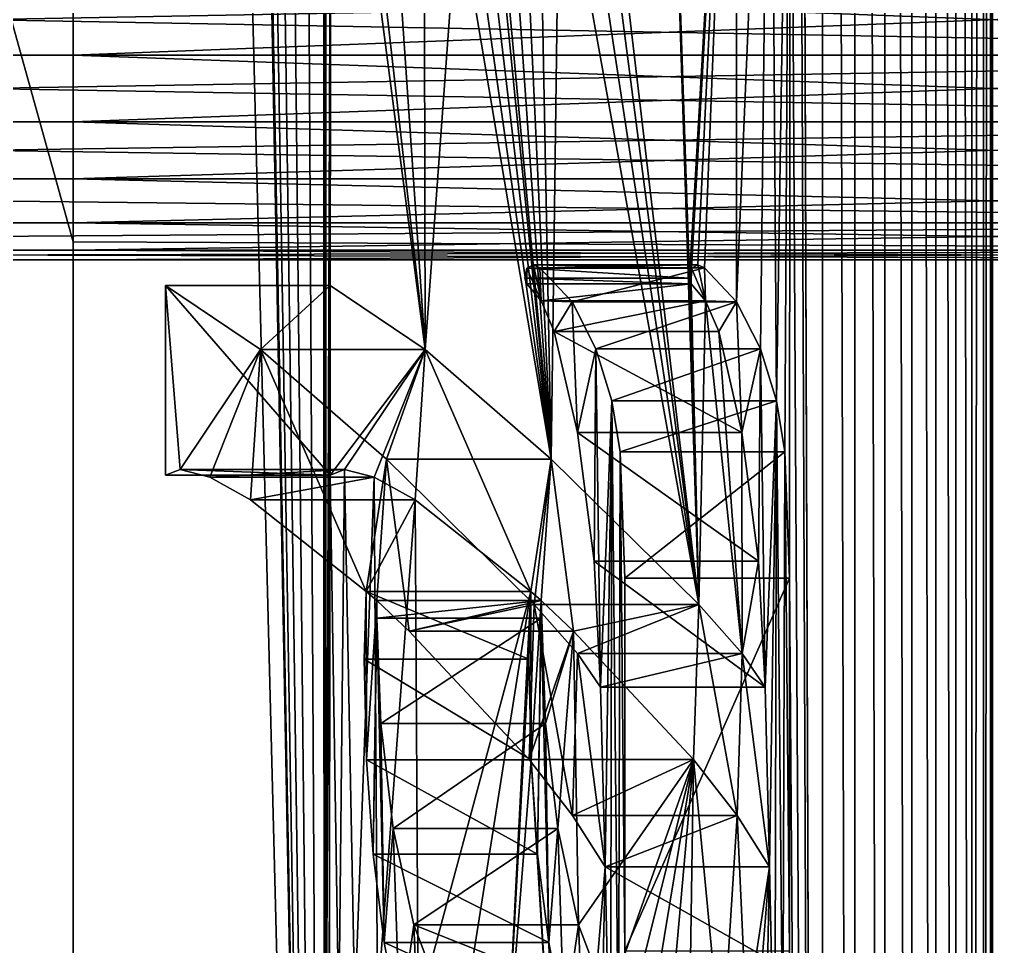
# Model space of a CAD drawing. Extents: x -32 to 32, y 0 to 66.2.
# Drawn here: x -10.29 to -5.01, y 22.89 to 27.93 of the extents above; entities that cross this region are included whole.
import ezdxf

# ---------------------------------------------------------------- set-up
doc = ezdxf.new("R2010")
doc.units = 0
doc.header["$MEASUREMENT"] = 0
doc.layers.add('STL2DXF', color=7, linetype='Continuous')

msp = doc.modelspace()

# ---------------------------------------------------------------- linework, layer by layer
at = {"layer": 'STL2DXF'}
for points in [[(-32, 0, 1), (0, 66.25, 1), (0, 0, 1)], [(0, 66.25, 1), (-32, 0, 1), (-32, 66.25, 1)], [(-21, 0, 20.125), (-10, 6.7224, 20.125), (-21, 66.25, 20.125)], [(-21, 66.25, 20.125), (-10, 6.7224, 20.125), (-10, 9.5276, 20.125)], [(-21, 66.25, 20.125), (-10, 9.5276, 20.125), (-10, 16.7224, 20.125)], [(-21, 66.25, 20.125), (-10, 16.7224, 20.125), (-10, 19.5276, 20.125)], [(-21, 66.25, 20.125), (-10, 19.5276, 20.125), (-10, 26.7224, 20.125)], [(-21, 66.25, 20.125), (-10, 26.7224, 20.125), (-10, 29.5276, 20.125)], [(-10, 0, 37.45), (-8.6315, 12.5972, 40.1869), (-10, 66.25, 37.45)], [(-10, 66.25, 37.45), (-8.6315, 12.5972, 40.1869), (-9.322, 49.4532, 38.8059)], [(-10, 66.25, 37.45), (-10, 48.125, 22.125), (-10, 0, 37.45)], [(-5.926, 66.0216, 45.598), (-6.0306, 30.8452, 45.3889), (-5.926, 0.2284, 45.598)], [(-5.926, 66.0216, 45.598), (-5.926, 0.2284, 45.598), (-5.75, 0.4019, 45.95)], [(-5.926, 66.0216, 45.598), (-5.75, 0.4019, 45.95), (-5.75, 65.8481, 45.95)], [(-5.75, 65.8481, 45.95), (-5.75, 0.4019, 45.95), (-5.5869, 0.6199, 46.2763)], [(-5.75, 65.8481, 45.95), (-5.5869, 0.6199, 46.2763), (-5.5869, 65.6301, 46.2763)], [(-5.5869, 65.6301, 46.2763), (-5.5869, 0.6199, 46.2763), (-5.4393, 0.8787, 46.5713)], [(-5.5869, 65.6301, 46.2763), (-5.4393, 0.8787, 46.5713), (-5.4393, 65.3713, 46.5713)], [(-5.4393, 65.3713, 46.5713), (-5.4393, 0.8787, 46.5713), (-5.31, 1.1737, 46.8301)], [(-5.4393, 65.3713, 46.5713), (-5.31, 1.1737, 46.8301), (-5.31, 65.0763, 46.8301)], [(-5.31, 65.0763, 46.8301), (-5.31, 1.1737, 46.8301), (-5.201, 1.5, 47.0481)], [(-5.31, 65.0763, 46.8301), (-5.201, 1.5, 47.0481), (-5.201, 64.75, 47.0481)], [(-5.201, 64.75, 47.0481), (-5.201, 1.5, 47.0481), (-5.1142, 1.8519, 47.2216)], [(-5.201, 64.75, 47.0481), (-5.1142, 1.8519, 47.2216), (-5.1142, 64.398, 47.2216)], [(-5.1142, 64.398, 47.2216), (-5.1142, 1.8519, 47.2216), (-5.0511, 64.0265, 47.3478)], [(-5.0511, 64.0265, 47.3478), (-5.1142, 1.8519, 47.2216), (-5.0511, 2.2235, 47.3478)], [(-5.0511, 64.0265, 47.3478), (-5.0511, 2.2235, 47.3478), (-5.0128, 63.6416, 47.4243)], [(-5.0128, 63.6416, 47.4243), (-5.0511, 2.2235, 47.3478), (-5.0128, 2.6084, 47.4243)], [(-5.0128, 63.6416, 47.4243), (-5.0128, 2.6084, 47.4243), (-5, 3, 47.45)], [(-5.0128, 63.6416, 47.4243), (-5, 3, 47.45), (-5, 63.25, 47.45)], [(-9.322, 49.4532, 38.8059), (-8.6315, 12.5972, 40.1869), (-9.2997, 49.0552, 38.8506)], [(-9.2997, 49.0552, 38.8506), (-8.6315, 12.5972, 40.1869), (-9.2326, 48.6612, 38.9848)], [(-9.2326, 48.6612, 38.9848), (-8.6315, 12.5972, 40.1869), (-9.1315, 48.3012, 39.1869)], [(-9.1315, 48.3012, 39.1869), (-8.6315, 12.5972, 40.1869), (-9.0001, 48.0052, 39.4499)], [(-10, 38.125, 22.125), (-10, 0, 37.45), (-10, 48.125, 22.125)], [(-9.0001, 48.0052, 39.4499), (-8.6315, 12.5972, 40.1869), (-8.8274, 47.7572, 39.7951)], [(-8.8274, 47.7572, 39.7951), (-8.6315, 12.5972, 40.1869), (-8.6387, 30.5732, 40.1726)], [(-10, 18.125, 22.125), (-10, 0, 37.45), (-10, 38.125, 22.125)], [(-10, 38.125, 22.125), (-10, 28.125, 22.125), (-10, 18.125, 22.125)], [(-7.179, 29.7012, 43.092), (-6.5985, 24.7512, 44.253), (-6.8159, 31.4832, 43.8183)], [(-6.6495, 26.5252, 44.151), (-6.3955, 30.9092, 44.659), (-6.8159, 31.4832, 43.8183)], [(-6.8159, 31.4832, 43.8183), (-6.5985, 24.7512, 44.253), (-6.6495, 26.5252, 44.151)], [(-6.3955, 30.9092, 44.659), (-6.6495, 26.5252, 44.151), (-6.6379, 26.5792, 44.1743)], [(-6.3955, 30.9092, 44.659), (-6.6379, 26.5792, 44.1743), (-6.603, 26.5972, 44.244)], [(-6.3955, 30.9092, 44.659), (-6.603, 26.5972, 44.244), (-6.5672, 26.5812, 44.3156)], [(-6.3955, 30.9092, 44.659), (-6.5672, 26.5812, 44.3156), (-6.3928, 26.3952, 44.6644)], [(-6.3955, 30.9092, 44.659), (-6.3928, 26.3952, 44.6644), (-6.2094, 30.7412, 45.0311)], [(-6.0306, 30.7892, 45.3889), (-5.926, 0.2284, 45.598), (-6.0306, 30.8452, 45.3889)], [(-6.0484, 30.7112, 45.3531), (-5.926, 0.2284, 45.598), (-6.0306, 30.7892, 45.3889)], [(-6.2094, 30.7412, 45.0311), (-6.3928, 26.3952, 44.6644), (-6.2631, 26.1412, 44.9238)], [(-6.2094, 30.7412, 45.0311), (-6.2631, 26.1412, 44.9238), (-6.1763, 25.8572, 45.0973)], [(-6.2094, 30.7412, 45.0311), (-6.1763, 25.8572, 45.0973), (-6.1021, 30.6852, 45.2458)], [(-6.1021, 30.6852, 45.2458), (-5.926, 0.2284, 45.598), (-6.0484, 30.7112, 45.3531)], [(-6.1021, 30.6852, 45.2458), (-6.1763, 25.8572, 45.0973), (-6.1307, 25.5812, 45.1885)], [(-6.1021, 30.6852, 45.2458), (-6.1307, 25.5812, 45.1885), (-6.1057, 24.8932, 45.2386)], [(-6.1057, 24.8932, 45.2386), (-5.926, 0.2284, 45.598), (-6.1021, 30.6852, 45.2458)], [(-8.6315, 12.5972, 40.1869), (-8.6284, 30.3177, 40.1932), (-8.6387, 30.5732, 40.1726)], [(-8.6284, 30.3177, 40.1932), (-8.6315, 12.5972, 40.1869), (-8.6244, 14.8692, 40.2012)], [(-8.6284, 30.3177, 40.1932), (-8.6244, 22.1412, 40.2012), (-8.5976, 30.0632, 40.2549)], [(-8.6244, 22.1412, 40.2012), (-8.6284, 30.3177, 40.1932), (-8.6244, 14.8692, 40.2012)], [(-8.5976, 30.0632, 40.2549), (-8.6244, 22.1412, 40.2012), (-8.6029, 26.4852, 40.2441)], [(-8.5976, 30.0632, 40.2549), (-8.6029, 26.4852, 40.2441), (-8.0859, 26.1372, 41.2781)], [(-8.5976, 30.0632, 40.2549), (-8.0859, 26.1372, 41.2781), (-8.4741, 29.5572, 40.5017)], [(-7.2005, 29.3772, 43.0491), (-6.5985, 24.7512, 44.253), (-7.179, 29.7012, 43.092)], [(-8.4741, 29.5572, 40.5017), (-8.0859, 26.1372, 41.2781), (-8.2917, 29.1492, 40.8667)], [(-10, 26.826, 19.875), (-10, 29.424, 19.875), (-10, 29.5276, 20.125)], [(-10, 26.826, 19.875), (-10, 29.5276, 20.125), (-10, 26.7224, 20.125)], [(-10, 27.0643, 19.5643), (-10, 29.1857, 19.5643), (-10, 29.424, 19.875)], [(-10, 27.0643, 19.5643), (-10, 29.424, 19.875), (-10, 26.826, 19.875)], [(-7.2649, 29.1252, 42.9203), (-6.5985, 24.7512, 44.253), (-7.2005, 29.3772, 43.0491)], [(-10, 27.375, 19.326), (-10, 28.875, 19.326), (-10, 29.1857, 19.5643)], [(-10, 27.375, 19.326), (-10, 29.1857, 19.5643), (-10, 27.0643, 19.5643)], [(-8.2917, 29.1492, 40.8667), (-8.0859, 26.1372, 41.2781), (-8.0913, 28.8212, 41.2674)], [(-7.3561, 28.9632, 42.7378), (-6.5985, 24.7512, 44.253), (-7.2649, 29.1252, 42.9203)], [(-7.6727, 28.4852, 42.1046), (-7.4008, 25.5412, 42.6484), (-7.6459, 29.0152, 42.1582)], [(-7.6459, 29.0152, 42.1582), (-7.4008, 25.5412, 42.6484), (-7.5605, 28.9357, 42.3291)], [(-7.4652, 28.9092, 42.5196), (-7.4008, 25.5412, 42.6484), (-7.3561, 28.9632, 42.7378)], [(-7.3561, 28.9632, 42.7378), (-7.4008, 25.5412, 42.6484), (-6.5985, 24.7512, 44.253)], [(-7.5605, 28.9357, 42.3291), (-7.4008, 25.5412, 42.6484), (-7.4652, 28.9092, 42.5196)], [(-10, 27.7368, 19.1761), (-10, 28.5132, 19.1761), (-10, 28.875, 19.326)], [(-10, 27.7368, 19.1761), (-10, 28.875, 19.326), (-10, 27.375, 19.326)], [(-8.0913, 28.8212, 41.2674), (-8.0859, 26.1372, 41.2781), (-7.9088, 28.5652, 41.6323)], [(-7.9088, 28.5652, 41.6323), (-8.0859, 26.1372, 41.2781), (-7.4008, 25.5412, 42.6484)], [(-7.9088, 28.5652, 41.6323), (-7.4008, 25.5412, 42.6484), (-7.8194, 28.4692, 41.8112)], [(-10, 28.5132, 19.1761), (-10, 27.7368, 19.1761), (-10, 28.125, 19.125)], [(-7.8194, 28.4692, 41.8112), (-7.4008, 25.5412, 42.6484), (-7.7443, 28.4372, 41.9614)], [(-7.7443, 28.4372, 41.9614), (-7.4008, 25.5412, 42.6484), (-7.6906, 28.4492, 42.0688)], [(-7.6906, 28.4492, 42.0688), (-7.4008, 25.5412, 42.6484), (-7.6727, 28.4852, 42.1046)], [(-21, 28.125, 12.125), (0, 27.7368, 12.0739), (-21, 27.7368, 12.0739)], [(0, 27.7368, 12.0739), (-21, 28.125, 12.125), (0, 28.125, 12.125)], [(0, 28.125, 9.125), (-21, 27.7368, 9.1761), (0, 27.7368, 9.1761)], [(-21, 27.7368, 9.1761), (0, 28.125, 9.125), (-21, 28.125, 9.125)], [(0, 28.125, 19.125), (-10, 27.7368, 19.1761), (0, 27.7368, 19.1761)], [(-10, 27.7368, 19.1761), (0, 28.125, 19.125), (-10, 28.125, 19.125)], [(-10, 28.125, 22.125), (0, 27.7368, 22.0739), (-10, 27.7368, 22.0739)], [(0, 27.7368, 22.0739), (-10, 28.125, 22.125), (0, 28.125, 22.125)], [(-10, 27.7368, 22.0739), (-10, 18.5132, 22.0739), (-10, 28.125, 22.125)], [(-10, 28.125, 22.125), (-10, 18.5132, 22.0739), (-10, 18.125, 22.125)], [(-21, 27.7368, 12.0739), (0, 27.375, 11.924), (-21, 27.375, 11.924)], [(0, 27.375, 11.924), (-21, 27.7368, 12.0739), (0, 27.7368, 12.0739)], [(0, 27.7368, 9.1761), (-21, 27.375, 9.326), (0, 27.375, 9.326)], [(-21, 27.375, 9.326), (0, 27.7368, 9.1761), (-21, 27.7368, 9.1761)], [(0, 27.7368, 19.1761), (-10, 27.375, 19.326), (0, 27.375, 19.326)], [(-10, 27.375, 19.326), (0, 27.7368, 19.1761), (-10, 27.7368, 19.1761)], [(-10, 27.7368, 22.0739), (0, 27.375, 21.924), (-10, 27.375, 21.924)], [(0, 27.375, 21.924), (-10, 27.7368, 22.0739), (0, 27.7368, 22.0739)], [(-10, 27.375, 21.924), (-10, 18.875, 21.924), (-10, 27.7368, 22.0739)], [(-10, 27.7368, 22.0739), (-10, 18.875, 21.924), (-10, 18.5132, 22.0739)], [(-21, 27.375, 11.924), (0, 27.0643, 11.6857), (-21, 27.0643, 11.6857)], [(0, 27.0643, 11.6857), (-21, 27.375, 11.924), (0, 27.375, 11.924)], [(0, 27.375, 9.326), (-21, 27.0643, 9.5643), (0, 27.0643, 9.5643)], [(-21, 27.0643, 9.5643), (0, 27.375, 9.326), (-21, 27.375, 9.326)], [(0, 27.375, 19.326), (-10, 27.0643, 19.5643), (0, 27.0643, 19.5643)], [(-10, 27.0643, 19.5643), (0, 27.375, 19.326), (-10, 27.375, 19.326)], [(-10, 27.375, 21.924), (0, 27.0643, 21.6857), (-10, 27.0643, 21.6857)], [(0, 27.0643, 21.6857), (-10, 27.375, 21.924), (0, 27.375, 21.924)], [(-10, 27.0643, 21.6857), (-10, 19.1857, 21.6857), (-10, 27.375, 21.924)], [(-10, 27.375, 21.924), (-10, 19.1857, 21.6857), (-10, 18.875, 21.924)], [(0, 26.826, 11.375), (-21, 27.0643, 11.6857), (0, 27.0643, 11.6857)], [(-21, 27.0643, 11.6857), (0, 26.826, 11.375), (-21, 26.826, 11.375)], [(-21, 27.0643, 9.5643), (0, 26.826, 9.875), (0, 27.0643, 9.5643)], [(0, 26.826, 9.875), (-21, 27.0643, 9.5643), (-21, 26.826, 9.875)], [(-10, 27.0643, 19.5643), (0, 26.826, 19.875), (0, 27.0643, 19.5643)], [(0, 26.826, 19.875), (-10, 27.0643, 19.5643), (-10, 26.826, 19.875)], [(-10, 26.826, 21.375), (0, 27.0643, 21.6857), (0, 26.826, 21.375)], [(0, 27.0643, 21.6857), (-10, 26.826, 21.375), (-10, 27.0643, 21.6857)], [(-10, 26.826, 21.375), (-10, 19.424, 21.375), (-10, 27.0643, 21.6857)], [(-10, 27.0643, 21.6857), (-10, 19.424, 21.375), (-10, 19.1857, 21.6857)], [(-21, 26.6761, 11.0132), (0, 26.826, 11.375), (0, 26.6761, 11.0132)], [(0, 26.826, 11.375), (-21, 26.6761, 11.0132), (-21, 26.826, 11.375)], [(0, 26.826, 9.875), (-21, 26.6761, 10.2368), (0, 26.6761, 10.2368)], [(-21, 26.6761, 10.2368), (0, 26.826, 9.875), (-21, 26.826, 9.875)], [(-10, 26.826, 19.875), (0, 26.6761, 20.2368), (0, 26.826, 19.875)], [(0, 26.6761, 20.2368), (-10, 26.826, 19.875), (-10, 26.7224, 20.125)], [(-10, 26.6761, 21.0132), (0, 26.826, 21.375), (0, 26.6761, 21.0132)], [(0, 26.826, 21.375), (-10, 26.6761, 21.0132), (-10, 26.826, 21.375)], [(-10, 26.6761, 21.0132), (-10, 19.5739, 21.0132), (-10, 26.826, 21.375)], [(-10, 26.826, 21.375), (-10, 19.5739, 21.0132), (-10, 19.424, 21.375)], [(-10, 26.6761, 20.2368), (0, 26.6761, 20.2368), (-10, 26.7224, 20.125)], [(-10, 19.5739, 20.2368), (-10, 26.7224, 20.125), (-10, 19.5276, 20.125)], [(-10, 26.7224, 20.125), (-10, 19.5739, 20.2368), (-10, 26.6761, 20.2368)], [(-21, 26.625, 10.625), (0, 26.6761, 11.0132), (0, 26.625, 10.625)], [(0, 26.6761, 11.0132), (-21, 26.625, 10.625), (-21, 26.6761, 11.0132)], [(-21, 26.6761, 10.2368), (0, 26.625, 10.625), (0, 26.6761, 10.2368)], [(0, 26.625, 10.625), (-21, 26.6761, 10.2368), (-21, 26.625, 10.625)], [(-10, 26.625, 20.625), (0, 26.6761, 21.0132), (0, 26.625, 20.625)], [(0, 26.6761, 21.0132), (-10, 26.625, 20.625), (-10, 26.6761, 21.0132)], [(-10, 26.6761, 20.2368), (0, 26.625, 20.625), (0, 26.6761, 20.2368)], [(0, 26.625, 20.625), (-10, 26.6761, 20.2368), (-10, 26.625, 20.625)], [(-10, 26.6761, 20.2368), (-10, 19.5739, 20.2368), (-10, 26.625, 20.625)], [(-10, 26.625, 20.625), (-10, 19.625, 20.625), (-10, 26.6761, 21.0132)], [(-10, 26.6761, 21.0132), (-10, 19.625, 20.625), (-10, 19.5739, 21.0132)], [(-10, 26.625, 20.625), (-10, 19.5739, 20.2368), (-10, 19.625, 20.625)], [(-7.5323, 26.5792, 44.6215), (-7.4556, 26.4007, 44.7749), (-7.4974, 26.5972, 44.6912)], [(-7.4974, 26.5972, 44.6912), (-6.6379, 26.5792, 44.1743), (-7.5323, 26.5792, 44.6215)], [(-7.4974, 26.5972, 44.6912), (-7.4556, 26.4007, 44.7749), (-7.4616, 26.5812, 44.7628)], [(-6.6379, 26.5792, 44.1743), (-7.4974, 26.5972, 44.6912), (-6.603, 26.5972, 44.244)], [(-7.4616, 26.5812, 44.7628), (-6.603, 26.5972, 44.244), (-7.4974, 26.5972, 44.6912)], [(-6.603, 26.5972, 44.244), (-7.4616, 26.5812, 44.7628), (-6.5672, 26.5812, 44.3156)], [(-6.6379, 26.5792, 44.1743), (-6.5612, 26.4007, 44.3277), (-6.603, 26.5972, 44.244)], [(-6.603, 26.5972, 44.244), (-6.5612, 26.4007, 44.3277), (-6.5672, 26.5812, 44.3156)], [(-7.5332, 26.4932, 44.6197), (-7.5323, 26.5792, 44.6215), (-7.5439, 26.5252, 44.5982)], [(-7.5323, 26.5792, 44.6215), (-6.6495, 26.5252, 44.151), (-7.5439, 26.5252, 44.5982)], [(-7.5323, 26.5792, 44.6215), (-7.5332, 26.4932, 44.6197), (-7.4556, 26.4007, 44.7749)], [(-6.6495, 26.5252, 44.151), (-7.5323, 26.5792, 44.6215), (-6.6379, 26.5792, 44.1743)], [(-7.4616, 26.5812, 44.7628), (-7.4556, 26.4007, 44.7749), (-7.2872, 26.3952, 45.1116)], [(-7.2872, 26.3952, 45.1116), (-6.5672, 26.5812, 44.3156), (-7.4616, 26.5812, 44.7628)], [(-6.5672, 26.5812, 44.3156), (-7.2872, 26.3952, 45.1116), (-6.3928, 26.3952, 44.6644)], [(-6.6388, 26.4932, 44.1725), (-6.6379, 26.5792, 44.1743), (-6.6495, 26.5252, 44.151)], [(-6.6379, 26.5792, 44.1743), (-6.6388, 26.4932, 44.1725), (-6.5612, 26.4007, 44.3277)], [(-6.5672, 26.5812, 44.3156), (-6.5612, 26.4007, 44.3277), (-6.3928, 26.3952, 44.6644)], [(-9.4186, 25.4852, 40.8488), (-9.4974, 26.4852, 40.6914), (-9.4974, 25.4532, 40.6914)], [(-9.4974, 26.4852, 40.6914), (-9.4186, 25.4852, 40.8488), (-8.9804, 26.1372, 41.7253)], [(-9.4974, 26.4852, 40.6914), (-8.6029, 25.4532, 40.2441), (-9.4974, 25.4532, 40.6914)], [(-8.6029, 25.4532, 40.2441), (-9.4974, 26.4852, 40.6914), (-8.6029, 26.4852, 40.2441)], [(-8.9804, 26.1372, 41.7253), (-8.6029, 26.4852, 40.2441), (-9.4974, 26.4852, 40.6914)], [(-8.6029, 26.4852, 40.2441), (-8.9804, 26.1372, 41.7253), (-8.0859, 26.1372, 41.2781)], [(-8.6029, 26.4852, 40.2441), (-8.6244, 22.1412, 40.2012), (-8.6069, 22.3372, 40.2361)], [(-8.6069, 22.3372, 40.2361), (-8.6029, 25.4532, 40.2441), (-8.6029, 26.4852, 40.2441)], [(-8.6029, 25.4532, 40.2441), (-8.0859, 26.1372, 41.2781), (-8.6029, 26.4852, 40.2441)], [(-7.5439, 26.5252, 44.5982), (-6.6388, 26.4932, 44.1725), (-7.5332, 26.4932, 44.6197)], [(-6.6388, 26.4932, 44.1725), (-7.5439, 26.5252, 44.5982), (-6.6495, 26.5252, 44.151)], [(-6.6388, 26.4932, 44.1725), (-7.4556, 26.4007, 44.7749), (-7.5332, 26.4932, 44.6197)], [(-7.4556, 26.4007, 44.7749), (-6.6388, 26.4932, 44.1725), (-6.5612, 26.4007, 44.3277)], [(-6.6495, 26.5252, 44.151), (-6.5985, 24.7512, 44.253), (-6.6388, 26.4932, 44.1725)], [(-6.6388, 26.4932, 44.1725), (-6.5985, 24.7512, 44.253), (-6.5612, 26.4007, 44.3277)], [(-7.2872, 26.3952, 45.1116), (-7.4556, 26.4007, 44.7749), (-7.3838, 26.2352, 44.9184)], [(-6.5612, 26.4007, 44.3277), (-7.3838, 26.2352, 44.9184), (-7.4556, 26.4007, 44.7749)], [(-7.3838, 26.2352, 44.9184), (-6.5612, 26.4007, 44.3277), (-6.4894, 26.2352, 44.4712)], [(-7.2872, 26.3952, 45.1116), (-7.3838, 26.2352, 44.9184), (-7.2577, 25.6852, 45.1707)], [(-7.2872, 26.3952, 45.1116), (-7.2577, 25.6852, 45.1707), (-7.1575, 26.1412, 45.371)], [(-7.1575, 26.1412, 45.371), (-6.3928, 26.3952, 44.6644), (-7.2872, 26.3952, 45.1116)], [(-6.3928, 26.3952, 44.6644), (-7.1575, 26.1412, 45.371), (-6.2631, 26.1412, 44.9238)], [(-6.5612, 26.4007, 44.3277), (-6.5985, 24.7512, 44.253), (-6.3631, 24.4837, 44.7239)], [(-6.5612, 26.4007, 44.3277), (-6.3631, 24.4837, 44.7239), (-6.4894, 26.2352, 44.4712)], [(-6.3928, 26.3952, 44.6644), (-6.5612, 26.4007, 44.3277), (-6.4894, 26.2352, 44.4712)], [(-6.3928, 26.3952, 44.6644), (-6.4894, 26.2352, 44.4712), (-6.3633, 25.6852, 44.7234)], [(-6.3928, 26.3952, 44.6644), (-6.3633, 25.6852, 44.7234), (-6.2631, 26.1412, 44.9238)], [(-7.3838, 26.2352, 44.9184), (-6.3633, 25.6852, 44.7234), (-7.2577, 25.6852, 45.1707)], [(-6.3633, 25.6852, 44.7234), (-7.3838, 26.2352, 44.9184), (-6.4894, 26.2352, 44.4712)], [(-6.4894, 26.2352, 44.4712), (-6.3631, 24.4837, 44.7239), (-6.3633, 25.6852, 44.7234)], [(-8.9804, 26.1372, 41.7253), (-9.4186, 25.4852, 40.8488), (-9.2574, 25.4437, 41.1712)], [(-8.9804, 26.1372, 41.7253), (-9.2574, 25.4437, 41.1712), (-9.0349, 25.3192, 41.6162)], [(-8.9804, 26.1372, 41.7253), (-9.0349, 25.3192, 41.6162), (-8.4062, 24.8212, 42.8738)], [(-8.9804, 26.1372, 41.7253), (-8.4062, 24.8212, 42.8738), (-8.2952, 25.5412, 43.0956)], [(-8.2952, 25.5412, 43.0956), (-8.0859, 26.1372, 41.2781), (-8.9804, 26.1372, 41.7253)], [(-8.0859, 26.1372, 41.2781), (-8.6029, 25.4532, 40.2441), (-8.5242, 25.4852, 40.4016)], [(-8.0859, 26.1372, 41.2781), (-8.5242, 25.4852, 40.4016), (-8.363, 25.4437, 40.724)], [(-8.0859, 26.1372, 41.2781), (-8.363, 25.4437, 40.724), (-8.1405, 25.3192, 41.169)], [(-8.0859, 26.1372, 41.2781), (-8.2952, 25.5412, 43.0956), (-7.4008, 25.5412, 42.6484)], [(-8.0859, 26.1372, 41.2781), (-8.1405, 25.3192, 41.169), (-7.5117, 24.8212, 42.4266)], [(-8.0859, 26.1372, 41.2781), (-7.5117, 24.8212, 42.4266), (-7.4008, 25.5412, 42.6484)], [(-7.1575, 26.1412, 45.371), (-7.2577, 25.6852, 45.1707), (-7.1674, 24.9872, 45.3513)], [(-7.1575, 26.1412, 45.371), (-7.1674, 24.9872, 45.3513), (-7.1325, 24.3012, 45.4211)], [(-7.1575, 26.1412, 45.371), (-7.1325, 24.3012, 45.4211), (-7.0708, 25.8572, 45.5445)], [(-7.0708, 25.8572, 45.5445), (-6.2631, 26.1412, 44.9238), (-7.1575, 26.1412, 45.371)], [(-6.2631, 26.1412, 44.9238), (-7.0708, 25.8572, 45.5445), (-6.1763, 25.8572, 45.0973)], [(-6.2631, 26.1412, 44.9238), (-6.3633, 25.6852, 44.7234), (-6.2729, 24.9872, 44.9041)], [(-6.2631, 26.1412, 44.9238), (-6.2729, 24.9872, 44.9041), (-6.2381, 24.3012, 44.9739)], [(-6.2631, 26.1412, 44.9238), (-6.2381, 24.3012, 44.9739), (-6.1763, 25.8572, 45.0973)], [(-7.0708, 25.8572, 45.5445), (-7.1325, 24.3012, 45.4211), (-7.1074, 23.3252, 45.4712)], [(-7.0708, 25.8572, 45.5445), (-7.1074, 23.3252, 45.4712), (-7.0786, 21.9797, 45.5289)], [(-7.0708, 25.8572, 45.5445), (-7.0786, 21.9797, 45.5289), (-7.035, 22.2312, 45.6161)], [(-7.0708, 25.8572, 45.5445), (-7.035, 22.2312, 45.6161), (-7.0252, 25.5812, 45.6358)], [(-7.0252, 25.5812, 45.6358), (-6.1763, 25.8572, 45.0973), (-7.0708, 25.8572, 45.5445)], [(-6.1763, 25.8572, 45.0973), (-7.0252, 25.5812, 45.6358), (-6.1307, 25.5812, 45.1885)], [(-6.1763, 25.8572, 45.0973), (-6.2381, 24.3012, 44.9739), (-6.213, 23.3252, 45.024)], [(-6.1763, 25.8572, 45.0973), (-6.213, 23.3252, 45.024), (-6.1842, 21.9797, 45.0817)], [(-6.1763, 25.8572, 45.0973), (-6.1842, 21.9797, 45.0817), (-6.1406, 22.2312, 45.1689)], [(-6.1763, 25.8572, 45.0973), (-6.1406, 22.2312, 45.1689), (-6.1307, 25.5812, 45.1885)], [(-7.2577, 25.6852, 45.1707), (-6.2729, 24.9872, 44.9041), (-7.1674, 24.9872, 45.3513)], [(-6.2729, 24.9872, 44.9041), (-7.2577, 25.6852, 45.1707), (-6.3633, 25.6852, 44.7234)], [(-6.3633, 25.6852, 44.7234), (-6.3631, 24.4837, 44.7239), (-6.2729, 24.9872, 44.9041)], [(-7.0252, 25.5812, 45.6358), (-7.035, 22.2312, 45.6161), (-7.0001, 22.8692, 45.6858)], [(-7.0252, 25.5812, 45.6358), (-7.0001, 22.8692, 45.6858), (-7.0001, 24.8932, 45.6858)], [(-7.0001, 24.8932, 45.6858), (-6.1307, 25.5812, 45.1885), (-7.0252, 25.5812, 45.6358)], [(-6.1307, 25.5812, 45.1885), (-7.0001, 24.8932, 45.6858), (-6.1057, 24.8932, 45.2386)], [(-6.1307, 25.5812, 45.1885), (-6.1406, 22.2312, 45.1689), (-6.1057, 22.8692, 45.2386)], [(-6.1307, 25.5812, 45.1885), (-6.1057, 22.8692, 45.2386), (-6.1057, 24.8932, 45.2386)], [(-8.2952, 25.5412, 43.0956), (-8.4062, 24.8212, 42.8738), (-8.3489, 24.7732, 42.9883)], [(-8.2952, 25.5412, 43.0956), (-8.3489, 24.7732, 42.9883), (-8.1736, 24.6052, 43.3389)], [(-8.2952, 25.5412, 43.0956), (-8.1736, 24.6052, 43.3389), (-7.4929, 24.7512, 44.7002)], [(-7.4929, 24.7512, 44.7002), (-7.4008, 25.5412, 42.6484), (-8.2952, 25.5412, 43.0956)], [(-7.4008, 25.5412, 42.6484), (-7.5117, 24.8212, 42.4266), (-7.4545, 24.7732, 42.541)], [(-7.4008, 25.5412, 42.6484), (-7.4929, 24.7512, 44.7002), (-6.5985, 24.7512, 44.253)], [(-7.4008, 25.5412, 42.6484), (-7.4545, 24.7732, 42.541), (-7.2792, 24.6052, 42.8917)], [(-7.4008, 25.5412, 42.6484), (-7.2792, 24.6052, 42.8917), (-6.5985, 24.7512, 44.253)], [(-8.6029, 25.4532, 40.2441), (-9.4186, 25.4852, 40.8488), (-9.4974, 25.4532, 40.6914)], [(-8.5242, 25.4852, 40.4016), (-9.2574, 25.4437, 41.1712), (-9.4186, 25.4852, 40.8488)], [(-9.4186, 25.4852, 40.8488), (-8.6029, 25.4532, 40.2441), (-8.5242, 25.4852, 40.4016)], [(-9.2574, 25.4437, 41.1712), (-8.5242, 25.4852, 40.4016), (-8.363, 25.4437, 40.724)], [(-8.6029, 25.4532, 40.2441), (-8.5546, 22.4772, 40.3407), (-8.5242, 25.4852, 40.4016)], [(-8.5242, 25.4852, 40.4016), (-8.5546, 22.4772, 40.3407), (-8.4674, 22.5612, 40.5152)], [(-8.5242, 25.4852, 40.4016), (-8.4674, 22.5612, 40.5152), (-8.363, 25.4437, 40.724)], [(-8.363, 25.4437, 40.724), (-9.0349, 25.3192, 41.6162), (-9.2574, 25.4437, 41.1712)], [(-9.0349, 25.3192, 41.6162), (-8.363, 25.4437, 40.724), (-8.1405, 25.3192, 41.169)], [(-8.6029, 25.4532, 40.2441), (-8.6069, 22.3372, 40.2361), (-8.5546, 22.4772, 40.3407)], [(-8.363, 25.4437, 40.724), (-8.4674, 22.5612, 40.5152), (-8.3453, 22.5892, 40.7593)], [(-8.363, 25.4437, 40.724), (-8.3453, 22.5892, 40.7593), (-8.1405, 25.3192, 41.169)], [(-8.1405, 25.3192, 41.169), (-8.4062, 24.8212, 42.8738), (-9.0349, 25.3192, 41.6162)], [(-8.4062, 24.8212, 42.8738), (-8.1405, 25.3192, 41.169), (-7.5117, 24.8212, 42.4266)], [(-8.1405, 25.3192, 41.169), (-8.3453, 22.5892, 40.7593), (-8.1231, 22.5477, 41.2039)], [(-8.1405, 25.3192, 41.169), (-8.1231, 22.5477, 41.2039), (-7.5117, 24.8212, 42.4266)], [(-7.1674, 24.9872, 45.3513), (-6.2381, 24.3012, 44.9739), (-7.1325, 24.3012, 45.4211)], [(-6.2381, 24.3012, 44.9739), (-7.1674, 24.9872, 45.3513), (-6.2729, 24.9872, 44.9041)], [(-6.2729, 24.9872, 44.9041), (-6.3631, 24.4837, 44.7239), (-6.2381, 24.3012, 44.9739)], [(-6.1057, 24.8932, 45.2386), (-7.0001, 22.8692, 45.6858), (-6.1057, 22.8692, 45.2386)], [(-7.0001, 22.8692, 45.6858), (-6.1057, 24.8932, 45.2386), (-7.0001, 24.8932, 45.6858)], [(-6.1057, 22.8692, 45.2386), (-5.926, 0.2284, 45.598), (-6.1057, 24.8932, 45.2386)], [(-8.4048, 23.9062, 42.8764), (-8.4062, 24.8212, 42.8738), (-8.4169, 24.4532, 42.8523)], [(-8.4062, 24.8212, 42.8738), (-7.5225, 24.4532, 42.4051), (-8.4169, 24.4532, 42.8523)], [(-8.3489, 24.7732, 42.9883), (-8.4062, 24.8212, 42.8738), (-8.4048, 23.9062, 42.8764)], [(-7.5225, 24.4532, 42.4051), (-8.4062, 24.8212, 42.8738), (-7.5117, 24.8212, 42.4266)], [(-7.5117, 24.8212, 42.4266), (-8.1231, 22.5477, 41.2039), (-7.8892, 22.4232, 41.6717)], [(-7.5117, 24.8212, 42.4266), (-7.8892, 22.4232, 41.6717), (-7.6437, 22.2157, 42.1627)], [(-7.5117, 24.8212, 42.4266), (-7.6437, 22.2157, 42.1627), (-7.5225, 24.4532, 42.4051)], [(-7.5104, 23.9062, 42.4292), (-7.5117, 24.8212, 42.4266), (-7.5225, 24.4532, 42.4051)], [(-7.4545, 24.7732, 42.541), (-7.5117, 24.8212, 42.4266), (-7.5104, 23.9062, 42.4292)], [(-8.3489, 24.7732, 42.9883), (-8.4048, 23.9062, 42.8764), (-8.3686, 23.3932, 42.9489)], [(-8.3489, 24.7732, 42.9883), (-8.3686, 23.3932, 42.9489), (-8.3489, 24.6772, 42.9883)], [(-7.4545, 24.7732, 42.541), (-8.3489, 24.6772, 42.9883), (-7.4545, 24.6772, 42.541)], [(-8.3489, 24.6772, 42.9883), (-7.4545, 24.7732, 42.541), (-8.3489, 24.7732, 42.9883)], [(-7.4545, 24.7732, 42.541), (-8.1736, 24.6052, 43.3389), (-8.3489, 24.7732, 42.9883)], [(-8.1736, 24.6052, 43.3389), (-7.4545, 24.7732, 42.541), (-7.2792, 24.6052, 42.8917)], [(-7.4929, 24.7512, 44.7002), (-8.1736, 24.6052, 43.3389), (-7.5207, 23.9092, 44.6447)], [(-7.4929, 24.7512, 44.7002), (-7.5207, 23.9092, 44.6447), (-7.2841, 23.6032, 45.1179)], [(-7.4545, 24.7732, 42.541), (-7.5104, 23.9062, 42.4292), (-7.4742, 23.3932, 42.5017)], [(-7.4929, 24.7512, 44.7002), (-7.2841, 23.6032, 45.1179), (-7.2575, 24.4837, 45.1711)], [(-7.2575, 24.4837, 45.1711), (-6.5985, 24.7512, 44.253), (-7.4929, 24.7512, 44.7002)], [(-7.4545, 24.7732, 42.541), (-7.4742, 23.3932, 42.5017), (-7.4545, 24.6772, 42.541)], [(-7.4321, 24.1032, 42.5858), (-7.4545, 24.7732, 42.541), (-7.4545, 24.6772, 42.541)], [(-7.4545, 24.7732, 42.541), (-7.4321, 24.1032, 42.5858), (-7.2792, 24.6052, 42.8917)], [(-6.5985, 24.7512, 44.253), (-7.2792, 24.6052, 42.8917), (-6.6262, 23.9092, 44.1975)], [(-6.5985, 24.7512, 44.253), (-7.2575, 24.4837, 45.1711), (-6.3631, 24.4837, 44.7239)], [(-6.5985, 24.7512, 44.253), (-6.6262, 23.9092, 44.1975), (-6.3897, 23.6032, 44.6707)], [(-6.5985, 24.7512, 44.253), (-6.3897, 23.6032, 44.6707), (-6.3631, 24.4837, 44.7239)], [(-8.3082, 22.9142, 43.0696), (-8.3489, 24.6772, 42.9883), (-8.3686, 23.3932, 42.9489)], [(-8.3489, 24.6772, 42.9883), (-8.3082, 22.9142, 43.0696), (-8.3265, 24.1032, 43.033)], [(-8.3265, 24.1032, 43.033), (-7.4545, 24.6772, 42.541), (-8.3489, 24.6772, 42.9883)], [(-7.4545, 24.6772, 42.541), (-8.3265, 24.1032, 43.033), (-7.4321, 24.1032, 42.5858)], [(-7.4138, 22.9142, 42.6224), (-7.4545, 24.6772, 42.541), (-7.4742, 23.3932, 42.5017)], [(-7.4545, 24.6772, 42.541), (-7.4138, 22.9142, 42.6224), (-7.4321, 24.1032, 42.5858)], [(-7.2792, 24.6052, 42.8917), (-7.5207, 23.9092, 44.6447), (-8.1736, 24.6052, 43.3389)], [(-7.5207, 23.9092, 44.6447), (-7.2792, 24.6052, 42.8917), (-6.6262, 23.9092, 44.1975)], [(-7.2792, 24.6052, 42.8917), (-7.4321, 24.1032, 42.5858), (-7.365, 23.5332, 42.7199)], [(-7.2792, 24.6052, 42.8917), (-7.365, 23.5332, 42.7199), (-7.2523, 23.0092, 42.9453)], [(-7.2792, 24.6052, 42.8917), (-7.2523, 23.0092, 42.9453), (-6.6262, 23.9092, 44.1975)], [(-7.2575, 24.4837, 45.1711), (-7.2841, 23.6032, 45.1179), (-7.1074, 23.3252, 45.4712)], [(-7.2575, 24.4837, 45.1711), (-7.1074, 23.3252, 45.4712), (-7.1325, 24.3012, 45.4211)], [(-7.1325, 24.3012, 45.4211), (-6.3631, 24.4837, 44.7239), (-7.2575, 24.4837, 45.1711)], [(-6.3631, 24.4837, 44.7239), (-7.1325, 24.3012, 45.4211), (-6.2381, 24.3012, 44.9739)], [(-6.3631, 24.4837, 44.7239), (-6.3897, 23.6032, 44.6707), (-6.213, 23.3252, 45.024)], [(-6.3631, 24.4837, 44.7239), (-6.213, 23.3252, 45.024), (-6.2381, 24.3012, 44.9739)], [(-8.4169, 24.4532, 42.8523), (-7.5104, 23.9062, 42.4292), (-8.4048, 23.9062, 42.8764)], [(-7.5104, 23.9062, 42.4292), (-8.4169, 24.4532, 42.8523), (-7.5225, 24.4532, 42.4051)], [(-7.6437, 22.2157, 42.1627), (-7.5104, 23.9062, 42.4292), (-7.5225, 24.4532, 42.4051)], [(-8.3265, 24.1032, 43.033), (-8.3082, 22.9142, 43.0696), (-8.2595, 23.5332, 43.1671)], [(-8.2595, 23.5332, 43.1671), (-7.4321, 24.1032, 42.5858), (-8.3265, 24.1032, 43.033)], [(-7.4321, 24.1032, 42.5858), (-8.2595, 23.5332, 43.1671), (-7.365, 23.5332, 42.7199)], [(-7.4321, 24.1032, 42.5858), (-7.4138, 22.9142, 42.6224), (-7.365, 23.5332, 42.7199)], [(-8.4048, 23.9062, 42.8764), (-7.4742, 23.3932, 42.5017), (-8.3686, 23.3932, 42.9489)], [(-7.4742, 23.3932, 42.5017), (-8.4048, 23.9062, 42.8764), (-7.5104, 23.9062, 42.4292)], [(-7.5104, 23.9062, 42.4292), (-7.6437, 22.2157, 42.1627), (-7.3865, 21.9252, 42.677)], [(-6.6262, 23.9092, 44.1975), (-7.2841, 23.6032, 45.1179), (-7.5207, 23.9092, 44.6447)], [(-7.5104, 23.9062, 42.4292), (-7.3865, 21.9252, 42.677), (-7.4742, 23.3932, 42.5017)], [(-7.2841, 23.6032, 45.1179), (-6.6262, 23.9092, 44.1975), (-6.3897, 23.6032, 44.6707)], [(-6.6262, 23.9092, 44.1975), (-7.2523, 23.0092, 42.9453), (-7.0931, 22.5892, 43.2637)], [(-6.6262, 23.9092, 44.1975), (-7.0931, 22.5892, 43.2637), (-6.9959, 22.4282, 43.4583)], [(-6.6262, 23.9092, 44.1975), (-6.9959, 22.4282, 43.4583), (-6.8901, 22.3132, 43.6698)], [(-6.6262, 23.9092, 44.1975), (-6.8901, 22.3132, 43.6698), (-6.7758, 22.2442, 43.8983)], [(-6.6262, 23.9092, 44.1975), (-6.7758, 22.2442, 43.8983), (-6.6531, 22.2212, 44.1439)], [(-6.6262, 23.9092, 44.1975), (-6.6531, 22.2212, 44.1439), (-6.4726, 22.2902, 44.5048)], [(-6.6262, 23.9092, 44.1975), (-6.4726, 22.2902, 44.5048), (-6.3897, 23.6032, 44.6707)], [(-6.3897, 23.6032, 44.6707), (-7.1074, 23.3252, 45.4712), (-7.2841, 23.6032, 45.1179)], [(-7.1074, 23.3252, 45.4712), (-6.3897, 23.6032, 44.6707), (-6.213, 23.3252, 45.024)], [(-6.3897, 23.6032, 44.6707), (-6.4726, 22.2902, 44.5048), (-6.3391, 22.4972, 44.7717)], [(-6.3897, 23.6032, 44.6707), (-6.3391, 22.4972, 44.7717), (-6.213, 23.3252, 45.024)], [(-8.2595, 23.5332, 43.1671), (-8.3082, 22.9142, 43.0696), (-8.2237, 22.4692, 43.2387)], [(-8.2595, 23.5332, 43.1671), (-8.2237, 22.4692, 43.2387), (-8.1468, 23.0092, 43.3925)], [(-8.1468, 23.0092, 43.3925), (-7.365, 23.5332, 42.7199), (-8.2595, 23.5332, 43.1671)], [(-7.365, 23.5332, 42.7199), (-8.1468, 23.0092, 43.3925), (-7.2523, 23.0092, 42.9453)], [(-7.365, 23.5332, 42.7199), (-7.4138, 22.9142, 42.6224), (-7.3293, 22.4692, 42.7915)], [(-7.365, 23.5332, 42.7199), (-7.3293, 22.4692, 42.7915), (-7.2523, 23.0092, 42.9453)], [(-8.3686, 23.3932, 42.9489), (-7.4138, 22.9142, 42.6224), (-8.3082, 22.9142, 43.0696)], [(-7.4138, 22.9142, 42.6224), (-8.3686, 23.3932, 42.9489), (-7.4742, 23.3932, 42.5017)], [(-7.4742, 23.3932, 42.5017), (-7.3865, 21.9252, 42.677), (-7.4138, 22.9142, 42.6224)], [(-7.147, 22.8422, 45.392), (-7.1396, 21.7732, 45.4068), (-7.1074, 23.3252, 45.4712)], [(-7.1074, 23.3252, 45.4712), (-6.2526, 22.8422, 44.9448), (-7.147, 22.8422, 45.392)], [(-7.1074, 23.3252, 45.4712), (-7.1396, 21.7732, 45.4068), (-7.0786, 21.9797, 45.5289)], [(-6.2526, 22.8422, 44.9448), (-7.1074, 23.3252, 45.4712), (-6.213, 23.3252, 45.024)], [(-6.213, 23.3252, 45.024), (-6.3391, 22.4972, 44.7717), (-6.2526, 22.8422, 44.9448)], [(-6.2526, 22.8422, 44.9448), (-6.2452, 21.7732, 44.9596), (-6.213, 23.3252, 45.024)], [(-6.213, 23.3252, 45.024), (-6.2452, 21.7732, 44.9596), (-6.1842, 21.9797, 45.0817)], [(-8.1468, 23.0092, 43.3925), (-8.2237, 22.4692, 43.2387), (-8.1074, 22.0612, 43.4712)], [(-8.1468, 23.0092, 43.3925), (-8.1074, 22.0612, 43.4712), (-7.9876, 22.5892, 43.7109)], [(-7.0931, 22.5892, 43.2637), (-8.1468, 23.0092, 43.3925), (-7.9876, 22.5892, 43.7109)], [(-8.1468, 23.0092, 43.3925), (-7.0931, 22.5892, 43.2637), (-7.2523, 23.0092, 42.9453)], [(-7.2523, 23.0092, 42.9453), (-7.3293, 22.4692, 42.7915), (-7.213, 22.0612, 43.024)], [(-7.2523, 23.0092, 42.9453), (-7.213, 22.0612, 43.024), (-7.0931, 22.5892, 43.2637)], [(-8.3082, 22.9142, 43.0696), (-7.3293, 22.4692, 42.7915), (-8.2237, 22.4692, 43.2387)], [(-7.3293, 22.4692, 42.7915), (-8.3082, 22.9142, 43.0696), (-7.4138, 22.9142, 42.6224)], [(-7.4138, 22.9142, 42.6224), (-7.3865, 21.9252, 42.677), (-7.3293, 22.4692, 42.7915)]]:
    msp.add_3dface(points, dxfattribs=at)

doc.saveas('drawing.dxf')
